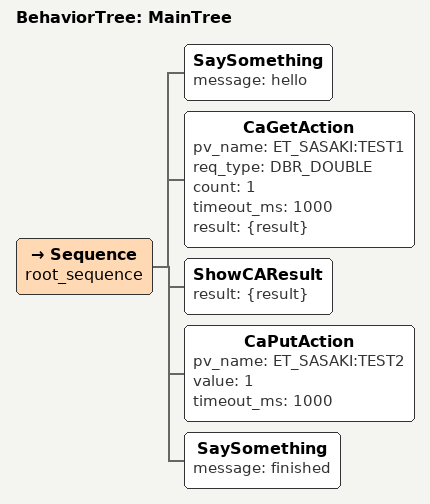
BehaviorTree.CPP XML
<root BTCPP_format="4">
  <BehaviorTree ID="MainTree">
    <Sequence name="root_sequence">
      <SaySomething message="hello" />
      <CaGetAction pv_name="ET_SASAKI:TEST1" req_type="DBR_DOUBLE" count="1" timeout_ms="1000"
        result="{result}" />
      <ShowCAResult result="{result}" />
      <CaPutAction pv_name="ET_SASAKI:TEST2" value="1" timeout_ms="1000" />
      <SaySomething message="finished" />
    </Sequence>
  </BehaviorTree>
</root>
